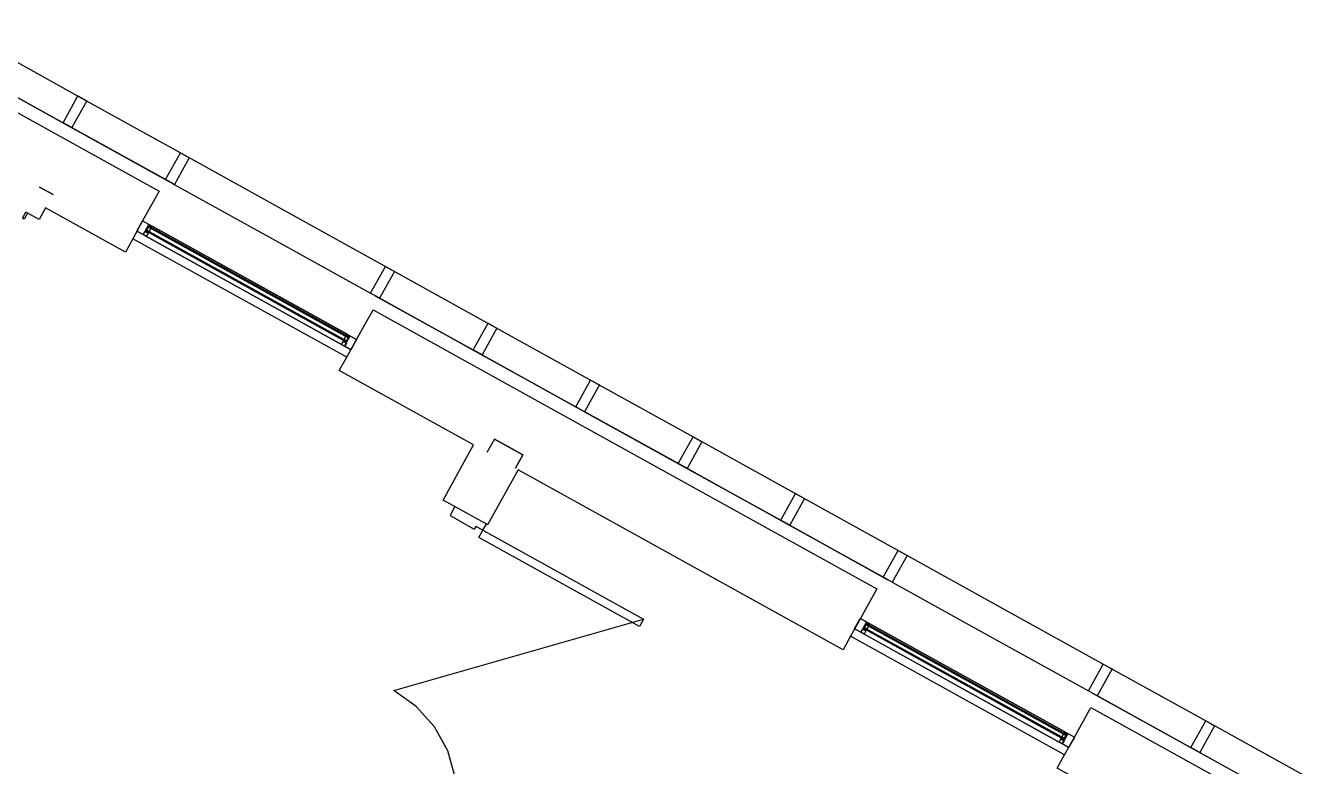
# Model space of a CAD drawing. Header units: metres. Extents: x 3.2 to 22.3, y 0.7 to 22.8.
# Drawn here: x 14.23 to 16.724, y 20.174 to 21.605 of the extents above; entities that cross this region are included whole.
import ezdxf

# ---------------------------------------------------------------- set-up
doc = ezdxf.new("R2010")
doc.units = ezdxf.units.M
for name, color, linetype in [('ARREDI', 9, 'Continuous'), ('INFISSI_VETRATE', 4, 'Continuous'), ('PARETI_STRUTTURE', 7, 'Continuous')]:
    doc.layers.add(name, color=color, linetype=linetype)

msp = doc.modelspace()

# ---------------------------------------------------------------- linework, layer by layer
at = {"layer": 'ARREDI'}
for points in [[(14.1121, 21.5223), (14.1123, 21.5226), (14.3103, 21.4129), (14.3101, 21.4125)], [(14.3101, 21.4125), (14.3103, 21.4129), (14.5083, 21.3031), (14.5081, 21.3027)], [(14.4564, 21.2013), (14.4443, 21.208), (14.4554, 21.228), (14.4737, 21.2178), (14.4731, 21.2166), (14.4669, 21.2201)], [(14.4564, 21.2013), (14.4598, 21.2073), (14.4658, 21.204), (14.4624, 21.198)], [(14.4667, 21.2057), (14.4658, 21.204), (14.4629, 21.2056), (14.4638, 21.2073)], [(14.4711, 21.2131), (14.4681, 21.2076), (14.4636, 21.2101), (14.4667, 21.2156)], [(14.4694, 21.2187), (14.4728, 21.2168), (14.472, 21.2153), (14.4686, 21.2173)], [(14.9041, 21.0832), (14.9043, 21.0836), (15.1023, 20.9738), (15.1021, 20.9734)], [(14.8477, 21.0044), (14.8522, 21.0019), (14.8491, 20.9964), (14.8447, 20.9989)], [(14.8454, 20.9856), (14.8558, 21.0044), (14.8496, 21.0079), (14.8503, 21.0091), (14.8686, 20.9989), (14.8576, 20.9789)], [(14.8534, 21.0058), (14.8526, 21.0044), (14.8491, 21.0063), (14.8499, 21.0077)], [(14.8454, 20.9856), (14.8395, 20.9889), (14.8428, 20.995), (14.8488, 20.9917)], [(14.8438, 20.9967), (14.8466, 20.9951), (14.8457, 20.9934), (14.8428, 20.995)], [(15.1021, 20.9734), (15.1023, 20.9738), (15.3003, 20.864), (15.3001, 20.8637)], [(15.3001, 20.8637), (15.3003, 20.864), (15.4984, 20.7543), (15.4982, 20.7539)], [(15.4982, 20.7539), (15.4984, 20.7543), (15.6964, 20.6445), (15.6962, 20.6441)], [(15.6962, 20.6441), (15.6964, 20.6445), (15.8944, 20.5347), (15.8942, 20.5344)], [(15.8425, 20.4329), (15.8304, 20.4396), (15.8415, 20.4596), (15.8598, 20.4494), (15.8592, 20.4483), (15.853, 20.4517)], [(15.8555, 20.4503), (15.8589, 20.4484), (15.8581, 20.447), (15.8547, 20.4489)], [(15.8425, 20.4329), (15.8459, 20.4389), (15.8518, 20.4356), (15.8485, 20.4296)], [(15.8528, 20.4373), (15.8518, 20.4356), (15.849, 20.4372), (15.8499, 20.4389)], [(15.8572, 20.4448), (15.8542, 20.4393), (15.8497, 20.4418), (15.8528, 20.4473)], [(16.2902, 20.3148), (16.2904, 20.3152), (16.4884, 20.2054), (16.4882, 20.2051)], [(16.2315, 20.2173), (16.2256, 20.2206), (16.2289, 20.2266), (16.2349, 20.2233)], [(16.2299, 20.2283), (16.2327, 20.2267), (16.2318, 20.225), (16.2289, 20.2266)], [(16.2338, 20.236), (16.2383, 20.2335), (16.2352, 20.228), (16.2308, 20.2305)], [(16.2315, 20.2173), (16.2419, 20.2361), (16.2357, 20.2395), (16.2364, 20.2407), (16.2547, 20.2305), (16.2437, 20.2105)], [(16.2394, 20.2375), (16.2387, 20.236), (16.2352, 20.238), (16.236, 20.2394)], [(16.4882, 20.2051), (16.4884, 20.2054), (16.6864, 20.0957), (16.6862, 20.0953)]]:
    msp.add_lwpolyline(points, close=True, dxfattribs=at)
at = {"layer": 'INFISSI_VETRATE'}
for points in [[(14.4691, 21.2071), (14.4674, 21.2053)], [(14.4755, 21.2135), (14.4737, 21.2117)], [(14.4934, 21.2035), (14.4916, 21.2018)], [(14.487, 21.1971), (14.4853, 21.1954)], [(14.5049, 21.1872), (14.5032, 21.1855)], [(14.5113, 21.1936), (14.5096, 21.1919)], [(14.5228, 21.1773), (14.5211, 21.1756)], [(14.5292, 21.1837), (14.5275, 21.1819)], [(14.5471, 21.1737), (14.5454, 21.172)], [(14.5407, 21.1674), (14.539, 21.1656)], [(14.5587, 21.1574), (14.5569, 21.1557)], [(14.565, 21.1638), (14.5633, 21.1621)], [(14.5829, 21.1539), (14.5812, 21.1521)], [(14.5766, 21.1475), (14.5748, 21.1458)], [(14.5945, 21.1376), (14.5927, 21.1358)], [(14.6009, 21.1439), (14.5991, 21.1422)], [(14.6124, 21.1276), (14.6107, 21.1259)], [(14.6188, 21.134), (14.617, 21.1323)], [(14.6367, 21.1241), (14.6349, 21.1223)], [(14.6303, 21.1177), (14.6286, 21.116)], [(14.6482, 21.1078), (14.6465, 21.106)], [(14.6546, 21.1142), (14.6529, 21.1124)], [(14.6725, 21.1042), (14.6708, 21.1025)], [(14.6661, 21.0979), (14.6644, 21.0961)], [(14.684, 21.0879), (14.6823, 21.0862)], [(14.6904, 21.0943), (14.6887, 21.0926)], [(14.702, 21.078), (14.7002, 21.0763)], [(14.7083, 21.0844), (14.7066, 21.0826)], [(14.7262, 21.0744), (14.7245, 21.0727)], [(14.7199, 21.0681), (14.7181, 21.0663)], [(14.7378, 21.0581), (14.736, 21.0564)], [(14.7442, 21.0645), (14.7424, 21.0628)], [(14.7557, 21.0482), (14.754, 21.0465)], [(14.7621, 21.0546), (14.7603, 21.0528)], [(14.7736, 21.0383), (14.7719, 21.0365)], [(14.78, 21.0446), (14.7782, 21.0429)], [(14.7915, 21.0283), (14.7898, 21.0266)], [(14.7979, 21.0347), (14.7962, 21.033)], [(14.8158, 21.0248), (14.8141, 21.0231)], [(14.8094, 21.0184), (14.8077, 21.0167)], [(14.8273, 21.0085), (14.8256, 21.0067)], [(14.8337, 21.0149), (14.832, 21.0131)], [(14.8453, 20.9986), (14.8435, 20.9968)], [(14.8516, 21.0049), (14.8499, 21.0032)], [(15.8547, 20.4489), (15.8545, 20.4487)], [(15.8663, 20.4326), (15.8645, 20.4308)], [(15.8726, 20.4389), (15.8709, 20.4372)], [(15.8905, 20.429), (15.8888, 20.4273)], [(15.8842, 20.4226), (15.8824, 20.4209)], [(15.9021, 20.4127), (15.9003, 20.411)], [(15.9085, 20.4191), (15.9067, 20.4173)], [(15.92, 20.4028), (15.9183, 20.401)], [(15.9264, 20.4092), (15.9246, 20.4074)], [(15.9379, 20.3929), (15.9362, 20.3911)], [(15.9443, 20.3992), (15.9425, 20.3975)], [(15.9558, 20.3829), (15.9541, 20.3812)], [(15.9622, 20.3893), (15.9605, 20.3876)], [(15.9801, 20.3794), (15.9784, 20.3776)], [(15.9737, 20.373), (15.972, 20.3713)], [(15.9916, 20.3631), (15.9899, 20.3613)], [(15.998, 20.3694), (15.9963, 20.3677)], [(16.0096, 20.3531), (16.0078, 20.3514)], [(16.0159, 20.3595), (16.0142, 20.3578)], [(16.0275, 20.3432), (16.0257, 20.3415)], [(16.0338, 20.3496), (16.0321, 20.3478)], [(16.0454, 20.3333), (16.0436, 20.3315)], [(16.0518, 20.3397), (16.05, 20.3379)], [(16.0697, 20.3297), (16.0679, 20.328)], [(16.0633, 20.3233), (16.0616, 20.3216)], [(16.0812, 20.3134), (16.0795, 20.3117)], [(16.0876, 20.3198), (16.0858, 20.3181)], [(16.0991, 20.3035), (16.0974, 20.3018)], [(16.1055, 20.3099), (16.1038, 20.3081)], [(16.1234, 20.2999), (16.1217, 20.2982)], [(16.117, 20.2936), (16.1153, 20.2918)], [(16.1349, 20.2836), (16.1332, 20.2819)], [(16.1413, 20.29), (16.1396, 20.2883)], [(16.1592, 20.2801), (16.1575, 20.2783)], [(16.1529, 20.2737), (16.1511, 20.272)], [(16.1708, 20.2638), (16.169, 20.262)], [(16.1771, 20.2701), (16.1754, 20.2684)], [(16.1887, 20.2538), (16.1869, 20.2521)], [(16.1951, 20.2602), (16.1933, 20.2585)], [(16.213, 20.2503), (16.2112, 20.2485)], [(16.2066, 20.2439), (16.2049, 20.2422)], [(16.2245, 20.234), (16.2228, 20.2322)], [(16.2309, 20.2404), (16.2291, 20.2386)]]:
    msp.add_lwpolyline(points, dxfattribs=at)
at = {"layer": 'PARETI_STRUTTURE'}
for points in [[(13.8786, 21.5477), (13.9103, 21.6049), (14.4871, 21.2851), (14.4554, 21.228)], [(14.1409, 21.5743), (14.3389, 21.4645)], [(14.1209, 21.5178), (14.3017, 21.4176), (14.3303, 21.4693), (14.3475, 21.4597), (14.3189, 21.4081), (14.3017, 21.4176)], [(14.3389, 21.4645), (14.5369, 21.3547)], [(14.3189, 21.4081), (14.4997, 21.3079), (14.5283, 21.3595), (14.5455, 21.35), (14.5169, 21.2983), (14.4997, 21.3079)], [(14.5369, 21.3547), (14.7349, 21.245)], [(14.5107, 21.3017), (14.7063, 21.1933)], [(14.2824, 21.2788), (14.2565, 21.2932)], [(14.2565, 21.2932), (14.2824, 21.2789)], [(14.2681, 21.253), (14.2557, 21.2306), (14.2298, 21.245)], [(14.4363, 21.1935), (14.422, 21.1677), (14.2681, 21.253)], [(14.2333, 21.2431), (14.2266, 21.231), (14.2231, 21.2329), (14.2298, 21.245)], [(14.4554, 21.228), (14.4363, 21.1935)], [(14.4554, 21.228), (14.662, 21.1134)], [(14.7349, 21.245), (14.9329, 21.1352)], [(14.4624, 21.198), (14.4443, 21.208)], [(14.8395, 20.9889), (14.4624, 21.198)], [(14.4636, 21.2101), (14.8491, 20.9964), (14.848, 20.9943), (14.4625, 21.2081)], [(14.8392, 20.9891), (14.4626, 21.1978)], [(14.8503, 21.009), (14.4737, 21.2178)], [(14.4737, 21.2178), (14.8503, 21.0091)], [(14.4812, 21.2137), (14.799, 21.0375)], [(15.0945, 20.7949), (14.8352, 20.9386), (14.8495, 20.9644), (14.4363, 21.1935)], [(14.7063, 21.1933), (14.8957, 21.0883), (14.9243, 21.14), (14.9415, 21.1304), (14.9129, 21.0788), (14.8957, 21.0883)], [(14.9329, 21.1352), (15.131, 21.0254)], [(14.662, 21.1134), (14.8686, 20.9989)], [(14.9129, 21.0788), (15.0937, 20.9786), (15.1224, 21.0302), (15.1396, 21.0207), (15.1109, 20.969), (15.0937, 20.9786)], [(14.8686, 20.9989), (14.9003, 21.0561), (15.213, 20.8827)], [(15.131, 21.0254), (15.329, 20.9157)], [(14.8495, 20.9645), (14.8686, 20.9989)], [(14.8576, 20.9789), (14.8395, 20.9889)], [(15.1109, 20.969), (15.2917, 20.8688), (15.3204, 20.9204), (15.3376, 20.9109), (15.3089, 20.8592), (15.2917, 20.8688)], [(15.329, 20.9157), (15.527, 20.8059)], [(15.213, 20.8827), (15.8732, 20.5168), (15.8415, 20.4596)], [(15.3089, 20.8592), (15.4897, 20.759), (15.5184, 20.8107), (15.5356, 20.8011), (15.507, 20.7495), (15.4897, 20.759)], [(15.1622, 20.7911), (15.1347, 20.8064), (15.1204, 20.7805)], [(15.1347, 20.8064), (15.1204, 20.7805)], [(15.1347, 20.8064), (15.1898, 20.7758), (15.1755, 20.75)], [(15.527, 20.8059), (15.725, 20.6961)], [(15.0614, 20.6741), (15.0356, 20.6884), (15.0945, 20.7949)], [(15.1898, 20.7758), (15.1622, 20.7911)], [(15.1755, 20.75), (15.1898, 20.7758)], [(15.507, 20.7495), (15.6878, 20.6493), (15.7164, 20.7009), (15.7336, 20.6914), (15.705, 20.6397), (15.6878, 20.6493)], [(15.1806, 20.7471), (15.1217, 20.6407), (15.1165, 20.6436)], [(15.8224, 20.4252), (15.8081, 20.3993), (15.1806, 20.7471)], [(15.0586, 20.6757), (15.0491, 20.6584)], [(15.1165, 20.6436), (15.0614, 20.6741)], [(15.1165, 20.6436), (15.0614, 20.6741)], [(15.725, 20.6961), (15.923, 20.5864)], [(15.0491, 20.6584), (15.0959, 20.6325)], [(15.0328, 19.9989), (15.0531, 20.0478), (15.0621, 20.0999), (15.0592, 20.1527), (15.0446, 20.2036), (15.0191, 20.2499), (14.9839, 20.2894), (14.9407, 20.3201), (15.4225, 20.4582), (15.4149, 20.4444), (15.1049, 20.6162), (15.1126, 20.63), (15.0988, 20.6376), (15.0959, 20.6325)], [(15.1126, 20.63), (15.1192, 20.6421)], [(15.1126, 20.63), (15.4225, 20.4582)], [(15.705, 20.6397), (15.8858, 20.5395), (15.9144, 20.5911), (15.9316, 20.5816), (15.903, 20.5299), (15.8858, 20.5395)], [(15.923, 20.5864), (16.121, 20.4766)], [(15.903, 20.5299), (16.0924, 20.4249)], [(16.121, 20.4766), (16.319, 20.3668)], [(15.8415, 20.4596), (15.8224, 20.4252)], [(15.8415, 20.4596), (16.0481, 20.3451)], [(16.2364, 20.2407), (15.8598, 20.4494), (15.8462, 20.457)], [(16.4614, 20.0371), (16.2213, 20.1702), (16.2356, 20.1961), (15.8224, 20.4252)], [(15.8485, 20.4296), (15.8304, 20.4396)], [(16.2256, 20.2206), (15.8485, 20.4296)], [(15.8497, 20.4418), (16.2352, 20.228), (16.2341, 20.226), (15.8486, 20.4397)], [(16.2253, 20.2207), (15.8487, 20.4295)], [(15.8598, 20.4494), (16.2364, 20.2407)], [(16.0924, 20.425), (16.2818, 20.32), (16.3104, 20.3716), (16.3276, 20.3621), (16.299, 20.3104), (16.2818, 20.32)], [(16.319, 20.3668), (16.517, 20.2571)], [(16.0481, 20.3451), (16.2547, 20.2305)], [(16.299, 20.3104), (16.4798, 20.2102), (16.5084, 20.2618), (16.5257, 20.2523), (16.497, 20.2006), (16.4798, 20.2102)], [(16.2547, 20.2305), (16.2864, 20.2877), (16.5598, 20.1361)], [(16.517, 20.2571), (16.7151, 20.1473)], [(16.2356, 20.1961), (16.2547, 20.2305)], [(16.2437, 20.2105), (16.2256, 20.2206)], [(16.497, 20.2006), (16.6778, 20.1004), (16.7065, 20.1521), (16.7237, 20.1425), (16.695, 20.0909), (16.6778, 20.1004)]]:
    msp.add_lwpolyline(points, dxfattribs=at)
for points in [[(14.8686, 20.9989), (14.8576, 20.9789), (14.4443, 21.208), (14.4554, 21.228)], [(14.4636, 21.2101), (14.8491, 20.9964), (14.848, 20.9943), (14.4625, 21.2081)], [(14.4667, 21.2156), (14.4678, 21.2177), (14.8533, 21.004), (14.8522, 21.0019)], [(14.8533, 21.004), (14.8522, 21.0019), (14.4667, 21.2156), (14.4678, 21.2177)], [(16.2547, 20.2305), (16.2437, 20.2105), (15.8304, 20.4396), (15.8415, 20.4596)], [(15.8497, 20.4418), (16.2352, 20.228), (16.2341, 20.226), (15.8486, 20.4397)], [(15.8528, 20.4473), (15.8539, 20.4493), (16.2394, 20.2356), (16.2383, 20.2335)], [(16.2394, 20.2356), (16.2383, 20.2335), (15.8528, 20.4473), (15.8539, 20.4493)]]:
    msp.add_lwpolyline(points, close=True, dxfattribs=at)

doc.saveas('drawing.dxf')
